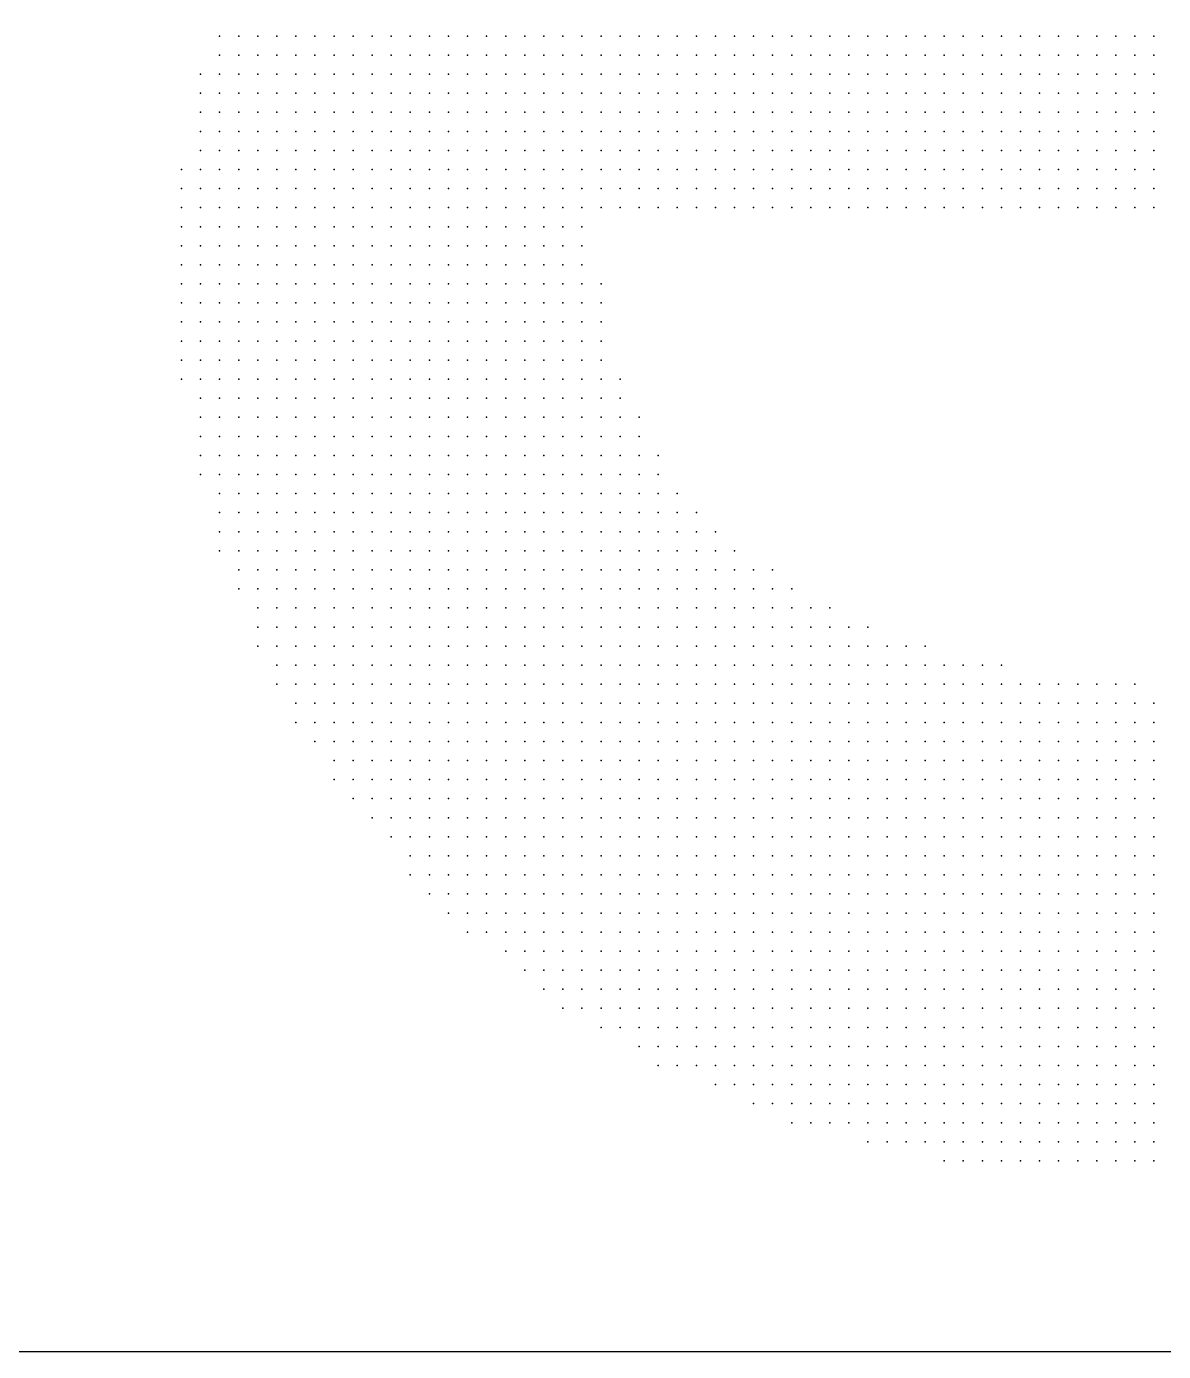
# Model space of a CAD drawing. Header units: millimetres. Extents: x 2848 to 6961, y 1568 to 7914.
# Drawn here: x 3918.2 to 3977.8, y 1580.3 to 1649.8 of the extents above; entities that cross this region are included whole.
import ezdxf

# ---------------------------------------------------------------- set-up
doc = ezdxf.new("R2010")
doc.units = ezdxf.units.MM
doc.header["$PDSIZE"] = -2

msp = doc.modelspace()

# ---------------------------------------------------------------- linework, layer by layer
msp.add_lwpolyline([(3898.282, 1580.289), (4038.282, 1580.289), (4038.282, 1720.289), (3898.282, 1720.289)], close=True)
at = {"color": 155, "true_color": 0x3277bc}
for p in [(3928.282, 1649.289), (3929.282, 1649.289), (3930.282, 1649.289), (3931.282, 1649.289), (3932.282, 1649.289), (3933.282, 1649.289), (3934.282, 1649.289), (3935.282, 1649.289), (3936.282, 1649.289), (3937.282, 1649.289), (3938.282, 1649.289), (3939.282, 1649.289), (3940.282, 1649.289), (3941.282, 1649.289), (3942.282, 1649.289), (3943.282, 1649.289), (3944.282, 1649.289), (3945.282, 1649.289), (3946.282, 1649.289), (3947.282, 1649.289), (3948.282, 1649.289), (3949.282, 1649.289), (3950.282, 1649.289), (3951.282, 1649.289), (3952.282, 1649.289), (3953.282, 1649.289), (3954.282, 1649.289), (3955.282, 1649.289), (3956.282, 1649.289), (3957.282, 1649.289), (3958.282, 1649.289), (3959.282, 1649.289), (3960.282, 1649.289), (3961.282, 1649.289), (3962.282, 1649.289), (3963.282, 1649.289), (3964.282, 1649.289), (3965.282, 1649.289), (3966.282, 1649.289), (3967.282, 1649.289), (3968.282, 1649.289), (3969.282, 1649.289), (3970.282, 1649.289), (3971.282, 1649.289), (3972.282, 1649.289), (3973.282, 1649.289), (3974.282, 1649.289), (3975.282, 1649.289), (3976.282, 1649.289), (3977.282, 1649.289), (3928.282, 1648.289), (3929.282, 1648.289), (3930.282, 1648.289), (3931.282, 1648.289), (3932.282, 1648.289), (3933.282, 1648.289), (3934.282, 1648.289), (3935.282, 1648.289), (3936.282, 1648.289), (3937.282, 1648.289), (3938.282, 1648.289), (3939.282, 1648.289), (3940.282, 1648.289), (3941.282, 1648.289), (3942.282, 1648.289), (3943.282, 1648.289), (3944.282, 1648.289), (3945.282, 1648.289), (3946.282, 1648.289), (3947.282, 1648.289), (3948.282, 1648.289), (3949.282, 1648.289), (3950.282, 1648.289), (3951.282, 1648.289), (3952.282, 1648.289), (3953.282, 1648.289), (3954.282, 1648.289), (3955.282, 1648.289), (3956.282, 1648.289), (3957.282, 1648.289), (3958.282, 1648.289), (3959.282, 1648.289), (3960.282, 1648.289), (3961.282, 1648.289), (3962.282, 1648.289), (3963.282, 1648.289), (3964.282, 1648.289), (3965.282, 1648.289), (3966.282, 1648.289), (3967.282, 1648.289), (3968.282, 1648.289), (3969.282, 1648.289), (3970.282, 1648.289), (3971.282, 1648.289), (3972.282, 1648.289), (3973.282, 1648.289), (3974.282, 1648.289), (3975.282, 1648.289), (3976.282, 1648.289), (3977.282, 1648.289), (3927.282, 1647.289), (3928.282, 1647.289), (3929.282, 1647.289), (3930.282, 1647.289), (3931.282, 1647.289), (3932.282, 1647.289), (3933.282, 1647.289), (3934.282, 1647.289), (3935.282, 1647.289), (3936.282, 1647.289), (3937.282, 1647.289), (3938.282, 1647.289), (3939.282, 1647.289), (3940.282, 1647.289), (3941.282, 1647.289), (3942.282, 1647.289), (3943.282, 1647.289), (3944.282, 1647.289), (3945.282, 1647.289), (3946.282, 1647.289), (3947.282, 1647.289), (3948.282, 1647.289), (3949.282, 1647.289), (3950.282, 1647.289), (3951.282, 1647.289), (3952.282, 1647.289), (3953.282, 1647.289), (3954.282, 1647.289), (3955.282, 1647.289), (3956.282, 1647.289), (3957.282, 1647.289), (3958.282, 1647.289), (3959.282, 1647.289), (3960.282, 1647.289), (3961.282, 1647.289), (3962.282, 1647.289), (3963.282, 1647.289), (3964.282, 1647.289), (3965.282, 1647.289), (3966.282, 1647.289), (3967.282, 1647.289), (3968.282, 1647.289), (3969.282, 1647.289), (3970.282, 1647.289), (3971.282, 1647.289), (3972.282, 1647.289), (3973.282, 1647.289), (3974.282, 1647.289), (3975.282, 1647.289), (3976.282, 1647.289), (3977.282, 1647.289), (3927.282, 1646.289), (3928.282, 1646.289), (3929.282, 1646.289), (3930.282, 1646.289), (3931.282, 1646.289), (3932.282, 1646.289), (3933.282, 1646.289), (3934.282, 1646.289), (3935.282, 1646.289), (3936.282, 1646.289), (3937.282, 1646.289), (3938.282, 1646.289), (3939.282, 1646.289), (3940.282, 1646.289), (3941.282, 1646.289), (3942.282, 1646.289), (3943.282, 1646.289), (3944.282, 1646.289), (3945.282, 1646.289), (3946.282, 1646.289), (3947.282, 1646.289), (3948.282, 1646.289), (3949.282, 1646.289), (3950.282, 1646.289), (3951.282, 1646.289), (3952.282, 1646.289), (3953.282, 1646.289), (3954.282, 1646.289), (3955.282, 1646.289), (3956.282, 1646.289), (3957.282, 1646.289), (3958.282, 1646.289), (3959.282, 1646.289), (3960.282, 1646.289), (3961.282, 1646.289), (3962.282, 1646.289), (3963.282, 1646.289), (3964.282, 1646.289), (3965.282, 1646.289), (3966.282, 1646.289), (3967.282, 1646.289), (3968.282, 1646.289), (3969.282, 1646.289), (3970.282, 1646.289), (3971.282, 1646.289), (3972.282, 1646.289), (3973.282, 1646.289), (3974.282, 1646.289), (3975.282, 1646.289), (3976.282, 1646.289), (3977.282, 1646.289), (3927.282, 1645.289), (3928.282, 1645.289), (3929.282, 1645.289), (3930.282, 1645.289), (3931.282, 1645.289), (3932.282, 1645.289), (3933.282, 1645.289), (3934.282, 1645.289), (3935.282, 1645.289), (3936.282, 1645.289), (3937.282, 1645.289), (3938.282, 1645.289), (3939.282, 1645.289), (3940.282, 1645.289), (3941.282, 1645.289), (3942.282, 1645.289), (3943.282, 1645.289), (3944.282, 1645.289), (3945.282, 1645.289), (3946.282, 1645.289), (3947.282, 1645.289), (3948.282, 1645.289), (3949.282, 1645.289), (3950.282, 1645.289), (3951.282, 1645.289), (3952.282, 1645.289), (3953.282, 1645.289), (3954.282, 1645.289), (3955.282, 1645.289), (3956.282, 1645.289), (3957.282, 1645.289), (3958.282, 1645.289), (3959.282, 1645.289), (3960.282, 1645.289), (3961.282, 1645.289), (3962.282, 1645.289), (3963.282, 1645.289), (3964.282, 1645.289), (3965.282, 1645.289), (3966.282, 1645.289), (3967.282, 1645.289), (3968.282, 1645.289), (3969.282, 1645.289), (3970.282, 1645.289), (3971.282, 1645.289), (3972.282, 1645.289), (3973.282, 1645.289), (3974.282, 1645.289), (3975.282, 1645.289), (3976.282, 1645.289), (3977.282, 1645.289), (3927.282, 1644.289), (3928.282, 1644.289), (3929.282, 1644.289), (3930.282, 1644.289), (3931.282, 1644.289), (3932.282, 1644.289), (3933.282, 1644.289), (3934.282, 1644.289), (3935.282, 1644.289), (3936.282, 1644.289), (3937.282, 1644.289), (3938.282, 1644.289), (3939.282, 1644.289), (3940.282, 1644.289), (3941.282, 1644.289), (3942.282, 1644.289), (3943.282, 1644.289), (3944.282, 1644.289), (3945.282, 1644.289), (3946.282, 1644.289), (3947.282, 1644.289), (3948.282, 1644.289), (3949.282, 1644.289), (3950.282, 1644.289), (3951.282, 1644.289), (3952.282, 1644.289), (3953.282, 1644.289), (3954.282, 1644.289), (3955.282, 1644.289), (3956.282, 1644.289), (3957.282, 1644.289), (3958.282, 1644.289), (3959.282, 1644.289), (3960.282, 1644.289), (3961.282, 1644.289), (3962.282, 1644.289), (3963.282, 1644.289), (3964.282, 1644.289), (3965.282, 1644.289), (3966.282, 1644.289), (3967.282, 1644.289), (3968.282, 1644.289), (3969.282, 1644.289), (3970.282, 1644.289), (3971.282, 1644.289), (3972.282, 1644.289), (3973.282, 1644.289), (3974.282, 1644.289), (3975.282, 1644.289), (3976.282, 1644.289), (3977.282, 1644.289), (3927.282, 1643.289), (3928.282, 1643.289), (3929.282, 1643.289), (3930.282, 1643.289), (3931.282, 1643.289), (3932.282, 1643.289), (3933.282, 1643.289), (3934.282, 1643.289), (3935.282, 1643.289), (3936.282, 1643.289), (3937.282, 1643.289), (3938.282, 1643.289), (3939.282, 1643.289), (3940.282, 1643.289), (3941.282, 1643.289), (3942.282, 1643.289), (3943.282, 1643.289), (3944.282, 1643.289), (3945.282, 1643.289), (3946.282, 1643.289), (3947.282, 1643.289), (3948.282, 1643.289), (3949.282, 1643.289), (3950.282, 1643.289), (3951.282, 1643.289), (3952.282, 1643.289), (3953.282, 1643.289), (3954.282, 1643.289), (3955.282, 1643.289), (3956.282, 1643.289), (3957.282, 1643.289), (3958.282, 1643.289), (3959.282, 1643.289), (3960.282, 1643.289), (3961.282, 1643.289), (3962.282, 1643.289), (3963.282, 1643.289), (3964.282, 1643.289), (3965.282, 1643.289), (3966.282, 1643.289), (3967.282, 1643.289), (3968.282, 1643.289), (3969.282, 1643.289), (3970.282, 1643.289), (3971.282, 1643.289), (3972.282, 1643.289), (3973.282, 1643.289), (3974.282, 1643.289), (3975.282, 1643.289), (3976.282, 1643.289), (3977.282, 1643.289), (3926.282, 1642.289), (3927.282, 1642.289), (3928.282, 1642.289), (3929.282, 1642.289), (3930.282, 1642.289), (3931.282, 1642.289), (3932.282, 1642.289), (3933.282, 1642.289), (3934.282, 1642.289), (3935.282, 1642.289), (3936.282, 1642.289), (3937.282, 1642.289), (3938.282, 1642.289), (3939.282, 1642.289), (3940.282, 1642.289), (3941.282, 1642.289), (3942.282, 1642.289), (3943.282, 1642.289), (3944.282, 1642.289), (3945.282, 1642.289), (3946.282, 1642.289), (3947.282, 1642.289), (3948.282, 1642.289), (3949.282, 1642.289), (3950.282, 1642.289), (3951.282, 1642.289), (3952.282, 1642.289), (3953.282, 1642.289), (3954.282, 1642.289), (3955.282, 1642.289), (3956.282, 1642.289), (3957.282, 1642.289), (3958.282, 1642.289), (3959.282, 1642.289), (3960.282, 1642.289), (3961.282, 1642.289), (3962.282, 1642.289), (3963.282, 1642.289), (3964.282, 1642.289), (3965.282, 1642.289), (3966.282, 1642.289), (3967.282, 1642.289), (3968.282, 1642.289), (3969.282, 1642.289), (3970.282, 1642.289), (3971.282, 1642.289), (3972.282, 1642.289), (3973.282, 1642.289), (3974.282, 1642.289), (3975.282, 1642.289), (3976.282, 1642.289), (3977.282, 1642.289), (3926.282, 1641.289), (3927.282, 1641.289), (3928.282, 1641.289), (3929.282, 1641.289), (3930.282, 1641.289), (3931.282, 1641.289), (3932.282, 1641.289), (3933.282, 1641.289), (3934.282, 1641.289), (3935.282, 1641.289), (3936.282, 1641.289), (3937.282, 1641.289), (3938.282, 1641.289), (3939.282, 1641.289), (3940.282, 1641.289), (3941.282, 1641.289), (3942.282, 1641.289), (3943.282, 1641.289), (3944.282, 1641.289), (3945.282, 1641.289), (3946.282, 1641.289), (3947.282, 1641.289), (3948.282, 1641.289), (3949.282, 1641.289), (3950.282, 1641.289), (3951.282, 1641.289), (3952.282, 1641.289), (3953.282, 1641.289), (3954.282, 1641.289), (3955.282, 1641.289), (3956.282, 1641.289), (3957.282, 1641.289), (3958.282, 1641.289), (3959.282, 1641.289), (3960.282, 1641.289), (3961.282, 1641.289), (3962.282, 1641.289), (3963.282, 1641.289), (3964.282, 1641.289), (3965.282, 1641.289), (3966.282, 1641.289), (3967.282, 1641.289), (3968.282, 1641.289), (3969.282, 1641.289), (3970.282, 1641.289), (3971.282, 1641.289), (3972.282, 1641.289), (3973.282, 1641.289), (3974.282, 1641.289), (3975.282, 1641.289), (3976.282, 1641.289), (3977.282, 1641.289), (3926.282, 1640.289), (3927.282, 1640.289), (3928.282, 1640.289), (3929.282, 1640.289), (3930.282, 1640.289), (3931.282, 1640.289), (3932.282, 1640.289), (3933.282, 1640.289), (3934.282, 1640.289), (3935.282, 1640.289), (3936.282, 1640.289), (3937.282, 1640.289), (3938.282, 1640.289), (3939.282, 1640.289), (3940.282, 1640.289), (3941.282, 1640.289), (3942.282, 1640.289), (3943.282, 1640.289), (3944.282, 1640.289), (3945.282, 1640.289), (3946.282, 1640.289), (3947.282, 1640.289), (3948.282, 1640.289), (3949.282, 1640.289), (3950.282, 1640.289), (3951.282, 1640.289), (3952.282, 1640.289), (3953.282, 1640.289), (3954.282, 1640.289), (3955.282, 1640.289), (3956.282, 1640.289), (3957.282, 1640.289), (3958.282, 1640.289), (3959.282, 1640.289), (3960.282, 1640.289), (3961.282, 1640.289), (3962.282, 1640.289), (3963.282, 1640.289), (3964.282, 1640.289), (3965.282, 1640.289), (3966.282, 1640.289), (3967.282, 1640.289), (3968.282, 1640.289), (3969.282, 1640.289), (3970.282, 1640.289), (3971.282, 1640.289), (3972.282, 1640.289), (3973.282, 1640.289), (3974.282, 1640.289), (3975.282, 1640.289), (3976.282, 1640.289), (3977.282, 1640.289), (3926.282, 1639.289), (3927.282, 1639.289), (3928.282, 1639.289), (3929.282, 1639.289), (3930.282, 1639.289), (3931.282, 1639.289), (3932.282, 1639.289), (3933.282, 1639.289), (3934.282, 1639.289), (3935.282, 1639.289), (3936.282, 1639.289), (3937.282, 1639.289), (3938.282, 1639.289), (3939.282, 1639.289), (3940.282, 1639.289), (3941.282, 1639.289), (3942.282, 1639.289), (3943.282, 1639.289), (3944.282, 1639.289), (3945.282, 1639.289), (3946.282, 1639.289), (3947.282, 1639.289), (3926.282, 1638.289), (3927.282, 1638.289), (3928.282, 1638.289), (3929.282, 1638.289), (3930.282, 1638.289), (3931.282, 1638.289), (3932.282, 1638.289), (3933.282, 1638.289), (3934.282, 1638.289), (3935.282, 1638.289), (3936.282, 1638.289), (3937.282, 1638.289), (3938.282, 1638.289), (3939.282, 1638.289), (3940.282, 1638.289), (3941.282, 1638.289), (3942.282, 1638.289), (3943.282, 1638.289), (3944.282, 1638.289), (3945.282, 1638.289), (3946.282, 1638.289), (3947.282, 1638.289), (3926.282, 1637.289), (3927.282, 1637.289), (3928.282, 1637.289), (3929.282, 1637.289), (3930.282, 1637.289), (3931.282, 1637.289), (3932.282, 1637.289), (3933.282, 1637.289), (3934.282, 1637.289), (3935.282, 1637.289), (3936.282, 1637.289), (3937.282, 1637.289), (3938.282, 1637.289), (3939.282, 1637.289), (3940.282, 1637.289), (3941.282, 1637.289), (3942.282, 1637.289), (3943.282, 1637.289), (3944.282, 1637.289), (3945.282, 1637.289), (3946.282, 1637.289), (3947.282, 1637.289), (3926.282, 1636.289), (3927.282, 1636.289), (3928.282, 1636.289), (3929.282, 1636.289), (3930.282, 1636.289), (3931.282, 1636.289), (3932.282, 1636.289), (3933.282, 1636.289), (3934.282, 1636.289), (3935.282, 1636.289), (3936.282, 1636.289), (3937.282, 1636.289), (3938.282, 1636.289), (3939.282, 1636.289), (3940.282, 1636.289), (3941.282, 1636.289), (3942.282, 1636.289), (3943.282, 1636.289), (3944.282, 1636.289), (3945.282, 1636.289), (3946.282, 1636.289), (3947.282, 1636.289), (3948.282, 1636.289), (3926.282, 1635.289), (3927.282, 1635.289), (3928.282, 1635.289), (3929.282, 1635.289), (3930.282, 1635.289), (3931.282, 1635.289), (3932.282, 1635.289), (3933.282, 1635.289), (3934.282, 1635.289), (3935.282, 1635.289), (3936.282, 1635.289), (3937.282, 1635.289), (3938.282, 1635.289), (3939.282, 1635.289), (3940.282, 1635.289), (3941.282, 1635.289), (3942.282, 1635.289), (3943.282, 1635.289), (3944.282, 1635.289), (3945.282, 1635.289), (3946.282, 1635.289), (3947.282, 1635.289), (3948.282, 1635.289), (3926.282, 1634.289), (3927.282, 1634.289), (3928.282, 1634.289), (3929.282, 1634.289), (3930.282, 1634.289), (3931.282, 1634.289), (3932.282, 1634.289), (3933.282, 1634.289), (3934.282, 1634.289), (3935.282, 1634.289), (3936.282, 1634.289), (3937.282, 1634.289), (3938.282, 1634.289), (3939.282, 1634.289), (3940.282, 1634.289), (3941.282, 1634.289), (3942.282, 1634.289), (3943.282, 1634.289), (3944.282, 1634.289), (3945.282, 1634.289), (3946.282, 1634.289), (3947.282, 1634.289), (3948.282, 1634.289), (3926.282, 1633.289), (3927.282, 1633.289), (3928.282, 1633.289), (3929.282, 1633.289), (3930.282, 1633.289), (3931.282, 1633.289), (3932.282, 1633.289), (3933.282, 1633.289), (3934.282, 1633.289), (3935.282, 1633.289), (3936.282, 1633.289), (3937.282, 1633.289), (3938.282, 1633.289), (3939.282, 1633.289), (3940.282, 1633.289), (3941.282, 1633.289), (3942.282, 1633.289), (3943.282, 1633.289), (3944.282, 1633.289), (3945.282, 1633.289), (3946.282, 1633.289), (3947.282, 1633.289), (3948.282, 1633.289), (3926.282, 1632.289), (3927.282, 1632.289), (3928.282, 1632.289), (3929.282, 1632.289), (3930.282, 1632.289), (3931.282, 1632.289), (3932.282, 1632.289), (3933.282, 1632.289), (3934.282, 1632.289), (3935.282, 1632.289), (3936.282, 1632.289), (3937.282, 1632.289), (3938.282, 1632.289), (3939.282, 1632.289), (3940.282, 1632.289), (3941.282, 1632.289), (3942.282, 1632.289), (3943.282, 1632.289), (3944.282, 1632.289), (3945.282, 1632.289), (3946.282, 1632.289), (3947.282, 1632.289), (3948.282, 1632.289), (3926.282, 1631.289), (3927.282, 1631.289), (3928.282, 1631.289), (3929.282, 1631.289), (3930.282, 1631.289), (3931.282, 1631.289), (3932.282, 1631.289), (3933.282, 1631.289), (3934.282, 1631.289), (3935.282, 1631.289), (3936.282, 1631.289), (3937.282, 1631.289), (3938.282, 1631.289), (3939.282, 1631.289), (3940.282, 1631.289), (3941.282, 1631.289), (3942.282, 1631.289), (3943.282, 1631.289), (3944.282, 1631.289), (3945.282, 1631.289), (3946.282, 1631.289), (3947.282, 1631.289), (3948.282, 1631.289), (3949.282, 1631.289), (3927.282, 1630.289), (3928.282, 1630.289), (3929.282, 1630.289), (3930.282, 1630.289), (3931.282, 1630.289), (3932.282, 1630.289), (3933.282, 1630.289), (3934.282, 1630.289), (3935.282, 1630.289), (3936.282, 1630.289), (3937.282, 1630.289), (3938.282, 1630.289), (3939.282, 1630.289), (3940.282, 1630.289), (3941.282, 1630.289), (3942.282, 1630.289), (3943.282, 1630.289), (3944.282, 1630.289), (3945.282, 1630.289), (3946.282, 1630.289), (3947.282, 1630.289), (3948.282, 1630.289), (3949.282, 1630.289), (3927.282, 1629.289), (3928.282, 1629.289), (3929.282, 1629.289), (3930.282, 1629.289), (3931.282, 1629.289), (3932.282, 1629.289), (3933.282, 1629.289), (3934.282, 1629.289), (3935.282, 1629.289), (3936.282, 1629.289), (3937.282, 1629.289), (3938.282, 1629.289), (3939.282, 1629.289), (3940.282, 1629.289), (3941.282, 1629.289), (3942.282, 1629.289), (3943.282, 1629.289), (3944.282, 1629.289), (3945.282, 1629.289), (3946.282, 1629.289), (3947.282, 1629.289), (3948.282, 1629.289), (3949.282, 1629.289), (3950.282, 1629.289), (3927.282, 1628.289), (3928.282, 1628.289), (3929.282, 1628.289), (3930.282, 1628.289), (3931.282, 1628.289), (3932.282, 1628.289), (3933.282, 1628.289), (3934.282, 1628.289), (3935.282, 1628.289), (3936.282, 1628.289), (3937.282, 1628.289), (3938.282, 1628.289), (3939.282, 1628.289), (3940.282, 1628.289), (3941.282, 1628.289), (3942.282, 1628.289), (3943.282, 1628.289), (3944.282, 1628.289), (3945.282, 1628.289), (3946.282, 1628.289), (3947.282, 1628.289), (3948.282, 1628.289), (3949.282, 1628.289), (3950.282, 1628.289), (3927.282, 1627.289), (3928.282, 1627.289), (3929.282, 1627.289), (3930.282, 1627.289), (3931.282, 1627.289), (3932.282, 1627.289), (3933.282, 1627.289), (3934.282, 1627.289), (3935.282, 1627.289), (3936.282, 1627.289), (3937.282, 1627.289), (3938.282, 1627.289), (3939.282, 1627.289), (3940.282, 1627.289), (3941.282, 1627.289), (3942.282, 1627.289), (3943.282, 1627.289), (3944.282, 1627.289), (3945.282, 1627.289), (3946.282, 1627.289), (3947.282, 1627.289), (3948.282, 1627.289), (3949.282, 1627.289), (3950.282, 1627.289), (3951.282, 1627.289), (3927.282, 1626.289), (3928.282, 1626.289), (3929.282, 1626.289), (3930.282, 1626.289), (3931.282, 1626.289), (3932.282, 1626.289), (3933.282, 1626.289), (3934.282, 1626.289), (3935.282, 1626.289), (3936.282, 1626.289), (3937.282, 1626.289), (3938.282, 1626.289), (3939.282, 1626.289), (3940.282, 1626.289), (3941.282, 1626.289), (3942.282, 1626.289), (3943.282, 1626.289), (3944.282, 1626.289), (3945.282, 1626.289), (3946.282, 1626.289), (3947.282, 1626.289), (3948.282, 1626.289), (3949.282, 1626.289), (3950.282, 1626.289), (3951.282, 1626.289), (3928.282, 1625.289), (3929.282, 1625.289), (3930.282, 1625.289), (3931.282, 1625.289), (3932.282, 1625.289), (3933.282, 1625.289), (3934.282, 1625.289), (3935.282, 1625.289), (3936.282, 1625.289), (3937.282, 1625.289), (3938.282, 1625.289), (3939.282, 1625.289), (3940.282, 1625.289), (3941.282, 1625.289), (3942.282, 1625.289), (3943.282, 1625.289), (3944.282, 1625.289), (3945.282, 1625.289), (3946.282, 1625.289), (3947.282, 1625.289), (3948.282, 1625.289), (3949.282, 1625.289), (3950.282, 1625.289), (3951.282, 1625.289), (3952.282, 1625.289), (3928.282, 1624.289), (3929.282, 1624.289), (3930.282, 1624.289), (3931.282, 1624.289), (3932.282, 1624.289), (3933.282, 1624.289), (3934.282, 1624.289), (3935.282, 1624.289), (3936.282, 1624.289), (3937.282, 1624.289), (3938.282, 1624.289), (3939.282, 1624.289), (3940.282, 1624.289), (3941.282, 1624.289), (3942.282, 1624.289), (3943.282, 1624.289), (3944.282, 1624.289), (3945.282, 1624.289), (3946.282, 1624.289), (3947.282, 1624.289), (3948.282, 1624.289), (3949.282, 1624.289), (3950.282, 1624.289), (3951.282, 1624.289), (3952.282, 1624.289), (3953.282, 1624.289), (3928.282, 1623.289), (3929.282, 1623.289), (3930.282, 1623.289), (3931.282, 1623.289), (3932.282, 1623.289), (3933.282, 1623.289), (3934.282, 1623.289), (3935.282, 1623.289), (3936.282, 1623.289), (3937.282, 1623.289), (3938.282, 1623.289), (3939.282, 1623.289), (3940.282, 1623.289), (3941.282, 1623.289), (3942.282, 1623.289), (3943.282, 1623.289), (3944.282, 1623.289), (3945.282, 1623.289), (3946.282, 1623.289), (3947.282, 1623.289), (3948.282, 1623.289), (3949.282, 1623.289), (3950.282, 1623.289), (3951.282, 1623.289), (3952.282, 1623.289), (3953.282, 1623.289), (3954.282, 1623.289), (3928.282, 1622.289), (3929.282, 1622.289), (3930.282, 1622.289), (3931.282, 1622.289), (3932.282, 1622.289), (3933.282, 1622.289), (3934.282, 1622.289), (3935.282, 1622.289), (3936.282, 1622.289), (3937.282, 1622.289), (3938.282, 1622.289), (3939.282, 1622.289), (3940.282, 1622.289), (3941.282, 1622.289), (3942.282, 1622.289), (3943.282, 1622.289), (3944.282, 1622.289), (3945.282, 1622.289), (3946.282, 1622.289), (3947.282, 1622.289), (3948.282, 1622.289), (3949.282, 1622.289), (3950.282, 1622.289), (3951.282, 1622.289), (3952.282, 1622.289), (3953.282, 1622.289), (3954.282, 1622.289), (3955.282, 1622.289), (3929.282, 1621.289), (3930.282, 1621.289), (3931.282, 1621.289), (3932.282, 1621.289), (3933.282, 1621.289), (3934.282, 1621.289), (3935.282, 1621.289), (3936.282, 1621.289), (3937.282, 1621.289), (3938.282, 1621.289), (3939.282, 1621.289), (3940.282, 1621.289), (3941.282, 1621.289), (3942.282, 1621.289), (3943.282, 1621.289), (3944.282, 1621.289), (3945.282, 1621.289), (3946.282, 1621.289), (3947.282, 1621.289), (3948.282, 1621.289), (3949.282, 1621.289), (3950.282, 1621.289), (3951.282, 1621.289), (3952.282, 1621.289), (3953.282, 1621.289), (3954.282, 1621.289), (3955.282, 1621.289), (3956.282, 1621.289), (3957.282, 1621.289), (3929.282, 1620.289), (3930.282, 1620.289), (3931.282, 1620.289), (3932.282, 1620.289), (3933.282, 1620.289), (3934.282, 1620.289), (3935.282, 1620.289), (3936.282, 1620.289), (3937.282, 1620.289), (3938.282, 1620.289), (3939.282, 1620.289), (3940.282, 1620.289), (3941.282, 1620.289), (3942.282, 1620.289), (3943.282, 1620.289), (3944.282, 1620.289), (3945.282, 1620.289), (3946.282, 1620.289), (3947.282, 1620.289), (3948.282, 1620.289), (3949.282, 1620.289), (3950.282, 1620.289), (3951.282, 1620.289), (3952.282, 1620.289), (3953.282, 1620.289), (3954.282, 1620.289), (3955.282, 1620.289), (3956.282, 1620.289), (3957.282, 1620.289), (3958.282, 1620.289), (3930.282, 1619.289), (3931.282, 1619.289), (3932.282, 1619.289), (3933.282, 1619.289), (3934.282, 1619.289), (3935.282, 1619.289), (3936.282, 1619.289), (3937.282, 1619.289), (3938.282, 1619.289), (3939.282, 1619.289), (3940.282, 1619.289), (3941.282, 1619.289), (3942.282, 1619.289), (3943.282, 1619.289), (3944.282, 1619.289), (3945.282, 1619.289), (3946.282, 1619.289), (3947.282, 1619.289), (3948.282, 1619.289), (3949.282, 1619.289), (3950.282, 1619.289), (3951.282, 1619.289), (3952.282, 1619.289), (3953.282, 1619.289), (3954.282, 1619.289), (3955.282, 1619.289), (3956.282, 1619.289), (3957.282, 1619.289), (3958.282, 1619.289), (3959.282, 1619.289), (3960.282, 1619.289), (3930.282, 1618.289), (3931.282, 1618.289), (3932.282, 1618.289), (3933.282, 1618.289), (3934.282, 1618.289), (3935.282, 1618.289), (3936.282, 1618.289), (3937.282, 1618.289), (3938.282, 1618.289), (3939.282, 1618.289), (3940.282, 1618.289), (3941.282, 1618.289), (3942.282, 1618.289), (3943.282, 1618.289), (3944.282, 1618.289), (3945.282, 1618.289), (3946.282, 1618.289), (3947.282, 1618.289), (3948.282, 1618.289), (3949.282, 1618.289), (3950.282, 1618.289), (3951.282, 1618.289), (3952.282, 1618.289), (3953.282, 1618.289), (3954.282, 1618.289), (3955.282, 1618.289), (3956.282, 1618.289), (3957.282, 1618.289), (3958.282, 1618.289), (3959.282, 1618.289), (3960.282, 1618.289), (3961.282, 1618.289), (3962.282, 1618.289), (3930.282, 1617.289), (3931.282, 1617.289), (3932.282, 1617.289), (3933.282, 1617.289), (3934.282, 1617.289), (3935.282, 1617.289), (3936.282, 1617.289), (3937.282, 1617.289), (3938.282, 1617.289), (3939.282, 1617.289), (3940.282, 1617.289), (3941.282, 1617.289), (3942.282, 1617.289), (3943.282, 1617.289), (3944.282, 1617.289), (3945.282, 1617.289), (3946.282, 1617.289), (3947.282, 1617.289), (3948.282, 1617.289), (3949.282, 1617.289), (3950.282, 1617.289), (3951.282, 1617.289), (3952.282, 1617.289), (3953.282, 1617.289), (3954.282, 1617.289), (3955.282, 1617.289), (3956.282, 1617.289), (3957.282, 1617.289), (3958.282, 1617.289), (3959.282, 1617.289), (3960.282, 1617.289), (3961.282, 1617.289), (3962.282, 1617.289), (3963.282, 1617.289), (3964.282, 1617.289), (3965.282, 1617.289), (3931.282, 1616.289), (3932.282, 1616.289), (3933.282, 1616.289), (3934.282, 1616.289), (3935.282, 1616.289), (3936.282, 1616.289), (3937.282, 1616.289), (3938.282, 1616.289), (3939.282, 1616.289), (3940.282, 1616.289), (3941.282, 1616.289), (3942.282, 1616.289), (3943.282, 1616.289), (3944.282, 1616.289), (3945.282, 1616.289), (3946.282, 1616.289), (3947.282, 1616.289), (3948.282, 1616.289), (3949.282, 1616.289), (3950.282, 1616.289), (3951.282, 1616.289), (3952.282, 1616.289), (3953.282, 1616.289), (3954.282, 1616.289), (3955.282, 1616.289), (3956.282, 1616.289), (3957.282, 1616.289), (3958.282, 1616.289), (3959.282, 1616.289), (3960.282, 1616.289), (3961.282, 1616.289), (3962.282, 1616.289), (3963.282, 1616.289), (3964.282, 1616.289), (3965.282, 1616.289), (3966.282, 1616.289), (3967.282, 1616.289), (3968.282, 1616.289), (3969.282, 1616.289), (3931.282, 1615.289), (3932.282, 1615.289), (3933.282, 1615.289), (3934.282, 1615.289), (3935.282, 1615.289), (3936.282, 1615.289), (3937.282, 1615.289), (3938.282, 1615.289), (3939.282, 1615.289), (3940.282, 1615.289), (3941.282, 1615.289), (3942.282, 1615.289), (3943.282, 1615.289), (3944.282, 1615.289), (3945.282, 1615.289), (3946.282, 1615.289), (3947.282, 1615.289), (3948.282, 1615.289), (3949.282, 1615.289), (3950.282, 1615.289), (3951.282, 1615.289), (3952.282, 1615.289), (3953.282, 1615.289), (3954.282, 1615.289), (3955.282, 1615.289), (3956.282, 1615.289), (3957.282, 1615.289), (3958.282, 1615.289), (3959.282, 1615.289), (3960.282, 1615.289), (3961.282, 1615.289), (3962.282, 1615.289), (3963.282, 1615.289), (3964.282, 1615.289), (3965.282, 1615.289), (3966.282, 1615.289), (3967.282, 1615.289), (3968.282, 1615.289), (3969.282, 1615.289), (3970.282, 1615.289), (3971.282, 1615.289), (3972.282, 1615.289), (3973.282, 1615.289), (3974.282, 1615.289), (3975.282, 1615.289), (3976.282, 1615.289), (3932.282, 1614.289), (3933.282, 1614.289), (3934.282, 1614.289), (3935.282, 1614.289), (3936.282, 1614.289), (3937.282, 1614.289), (3938.282, 1614.289), (3939.282, 1614.289), (3940.282, 1614.289), (3941.282, 1614.289), (3942.282, 1614.289), (3943.282, 1614.289), (3944.282, 1614.289), (3945.282, 1614.289), (3946.282, 1614.289), (3947.282, 1614.289), (3948.282, 1614.289), (3949.282, 1614.289), (3950.282, 1614.289), (3951.282, 1614.289), (3952.282, 1614.289), (3953.282, 1614.289), (3954.282, 1614.289), (3955.282, 1614.289), (3956.282, 1614.289), (3957.282, 1614.289), (3958.282, 1614.289), (3959.282, 1614.289), (3960.282, 1614.289), (3961.282, 1614.289), (3962.282, 1614.289), (3963.282, 1614.289), (3964.282, 1614.289), (3965.282, 1614.289), (3966.282, 1614.289), (3967.282, 1614.289), (3968.282, 1614.289), (3969.282, 1614.289), (3970.282, 1614.289), (3971.282, 1614.289), (3972.282, 1614.289), (3973.282, 1614.289), (3974.282, 1614.289), (3975.282, 1614.289), (3976.282, 1614.289), (3977.282, 1614.289), (3932.282, 1613.289), (3933.282, 1613.289), (3934.282, 1613.289), (3935.282, 1613.289), (3936.282, 1613.289), (3937.282, 1613.289), (3938.282, 1613.289), (3939.282, 1613.289), (3940.282, 1613.289), (3941.282, 1613.289), (3942.282, 1613.289), (3943.282, 1613.289), (3944.282, 1613.289), (3945.282, 1613.289), (3946.282, 1613.289), (3947.282, 1613.289), (3948.282, 1613.289), (3949.282, 1613.289), (3950.282, 1613.289), (3951.282, 1613.289), (3952.282, 1613.289), (3953.282, 1613.289), (3954.282, 1613.289), (3955.282, 1613.289), (3956.282, 1613.289), (3957.282, 1613.289), (3958.282, 1613.289), (3959.282, 1613.289), (3960.282, 1613.289), (3961.282, 1613.289), (3962.282, 1613.289), (3963.282, 1613.289), (3964.282, 1613.289), (3965.282, 1613.289), (3966.282, 1613.289), (3967.282, 1613.289), (3968.282, 1613.289), (3969.282, 1613.289), (3970.282, 1613.289), (3971.282, 1613.289), (3972.282, 1613.289), (3973.282, 1613.289), (3974.282, 1613.289), (3975.282, 1613.289), (3976.282, 1613.289), (3977.282, 1613.289), (3933.282, 1612.289), (3934.282, 1612.289), (3935.282, 1612.289), (3936.282, 1612.289), (3937.282, 1612.289), (3938.282, 1612.289), (3939.282, 1612.289), (3940.282, 1612.289), (3941.282, 1612.289), (3942.282, 1612.289), (3943.282, 1612.289), (3944.282, 1612.289), (3945.282, 1612.289), (3946.282, 1612.289), (3947.282, 1612.289), (3948.282, 1612.289), (3949.282, 1612.289), (3950.282, 1612.289), (3951.282, 1612.289), (3952.282, 1612.289), (3953.282, 1612.289), (3954.282, 1612.289), (3955.282, 1612.289), (3956.282, 1612.289), (3957.282, 1612.289), (3958.282, 1612.289), (3959.282, 1612.289), (3960.282, 1612.289), (3961.282, 1612.289), (3962.282, 1612.289), (3963.282, 1612.289), (3964.282, 1612.289), (3965.282, 1612.289), (3966.282, 1612.289), (3967.282, 1612.289), (3968.282, 1612.289), (3969.282, 1612.289), (3970.282, 1612.289), (3971.282, 1612.289), (3972.282, 1612.289), (3973.282, 1612.289), (3974.282, 1612.289), (3975.282, 1612.289), (3976.282, 1612.289), (3977.282, 1612.289), (3934.282, 1611.289), (3935.282, 1611.289), (3936.282, 1611.289), (3937.282, 1611.289), (3938.282, 1611.289), (3939.282, 1611.289), (3940.282, 1611.289), (3941.282, 1611.289), (3942.282, 1611.289), (3943.282, 1611.289), (3944.282, 1611.289), (3945.282, 1611.289), (3946.282, 1611.289), (3947.282, 1611.289), (3948.282, 1611.289), (3949.282, 1611.289), (3950.282, 1611.289), (3951.282, 1611.289), (3952.282, 1611.289), (3953.282, 1611.289), (3954.282, 1611.289), (3955.282, 1611.289), (3956.282, 1611.289), (3957.282, 1611.289), (3958.282, 1611.289), (3959.282, 1611.289), (3960.282, 1611.289), (3961.282, 1611.289), (3962.282, 1611.289), (3963.282, 1611.289), (3964.282, 1611.289), (3965.282, 1611.289), (3966.282, 1611.289), (3967.282, 1611.289), (3968.282, 1611.289), (3969.282, 1611.289), (3970.282, 1611.289), (3971.282, 1611.289), (3972.282, 1611.289), (3973.282, 1611.289), (3974.282, 1611.289), (3975.282, 1611.289), (3976.282, 1611.289), (3977.282, 1611.289), (3934.282, 1610.289), (3935.282, 1610.289), (3936.282, 1610.289), (3937.282, 1610.289), (3938.282, 1610.289), (3939.282, 1610.289), (3940.282, 1610.289), (3941.282, 1610.289), (3942.282, 1610.289), (3943.282, 1610.289), (3944.282, 1610.289), (3945.282, 1610.289), (3946.282, 1610.289), (3947.282, 1610.289), (3948.282, 1610.289), (3949.282, 1610.289), (3950.282, 1610.289), (3951.282, 1610.289), (3952.282, 1610.289), (3953.282, 1610.289), (3954.282, 1610.289), (3955.282, 1610.289), (3956.282, 1610.289), (3957.282, 1610.289), (3958.282, 1610.289), (3959.282, 1610.289), (3960.282, 1610.289), (3961.282, 1610.289), (3962.282, 1610.289), (3963.282, 1610.289), (3964.282, 1610.289), (3965.282, 1610.289), (3966.282, 1610.289), (3967.282, 1610.289), (3968.282, 1610.289), (3969.282, 1610.289), (3970.282, 1610.289), (3971.282, 1610.289), (3972.282, 1610.289), (3973.282, 1610.289), (3974.282, 1610.289), (3975.282, 1610.289), (3976.282, 1610.289), (3977.282, 1610.289), (3935.282, 1609.289), (3936.282, 1609.289), (3937.282, 1609.289), (3938.282, 1609.289), (3939.282, 1609.289), (3940.282, 1609.289), (3941.282, 1609.289), (3942.282, 1609.289), (3943.282, 1609.289), (3944.282, 1609.289), (3945.282, 1609.289), (3946.282, 1609.289), (3947.282, 1609.289), (3948.282, 1609.289), (3949.282, 1609.289), (3950.282, 1609.289), (3951.282, 1609.289), (3952.282, 1609.289), (3953.282, 1609.289), (3954.282, 1609.289), (3955.282, 1609.289), (3956.282, 1609.289), (3957.282, 1609.289), (3958.282, 1609.289), (3959.282, 1609.289), (3960.282, 1609.289), (3961.282, 1609.289), (3962.282, 1609.289), (3963.282, 1609.289), (3964.282, 1609.289), (3965.282, 1609.289), (3966.282, 1609.289), (3967.282, 1609.289), (3968.282, 1609.289), (3969.282, 1609.289), (3970.282, 1609.289), (3971.282, 1609.289), (3972.282, 1609.289), (3973.282, 1609.289), (3974.282, 1609.289), (3975.282, 1609.289), (3976.282, 1609.289), (3977.282, 1609.289), (3936.282, 1608.289), (3937.282, 1608.289), (3938.282, 1608.289), (3939.282, 1608.289), (3940.282, 1608.289), (3941.282, 1608.289), (3942.282, 1608.289), (3943.282, 1608.289), (3944.282, 1608.289), (3945.282, 1608.289), (3946.282, 1608.289), (3947.282, 1608.289), (3948.282, 1608.289), (3949.282, 1608.289), (3950.282, 1608.289), (3951.282, 1608.289), (3952.282, 1608.289), (3953.282, 1608.289), (3954.282, 1608.289), (3955.282, 1608.289), (3956.282, 1608.289), (3957.282, 1608.289), (3958.282, 1608.289), (3959.282, 1608.289), (3960.282, 1608.289), (3961.282, 1608.289), (3962.282, 1608.289), (3963.282, 1608.289), (3964.282, 1608.289), (3965.282, 1608.289), (3966.282, 1608.289), (3967.282, 1608.289), (3968.282, 1608.289), (3969.282, 1608.289), (3970.282, 1608.289), (3971.282, 1608.289), (3972.282, 1608.289), (3973.282, 1608.289), (3974.282, 1608.289), (3975.282, 1608.289), (3976.282, 1608.289), (3977.282, 1608.289), (3937.282, 1607.289), (3938.282, 1607.289), (3939.282, 1607.289), (3940.282, 1607.289), (3941.282, 1607.289), (3942.282, 1607.289), (3943.282, 1607.289), (3944.282, 1607.289), (3945.282, 1607.289), (3946.282, 1607.289), (3947.282, 1607.289), (3948.282, 1607.289), (3949.282, 1607.289), (3950.282, 1607.289), (3951.282, 1607.289), (3952.282, 1607.289), (3953.282, 1607.289), (3954.282, 1607.289), (3955.282, 1607.289), (3956.282, 1607.289), (3957.282, 1607.289), (3958.282, 1607.289), (3959.282, 1607.289), (3960.282, 1607.289), (3961.282, 1607.289), (3962.282, 1607.289), (3963.282, 1607.289), (3964.282, 1607.289), (3965.282, 1607.289), (3966.282, 1607.289), (3967.282, 1607.289), (3968.282, 1607.289), (3969.282, 1607.289), (3970.282, 1607.289), (3971.282, 1607.289), (3972.282, 1607.289), (3973.282, 1607.289), (3974.282, 1607.289), (3975.282, 1607.289), (3976.282, 1607.289), (3977.282, 1607.289), (3938.282, 1606.289), (3939.282, 1606.289), (3940.282, 1606.289), (3941.282, 1606.289), (3942.282, 1606.289), (3943.282, 1606.289), (3944.282, 1606.289), (3945.282, 1606.289), (3946.282, 1606.289), (3947.282, 1606.289), (3948.282, 1606.289), (3949.282, 1606.289), (3950.282, 1606.289), (3951.282, 1606.289), (3952.282, 1606.289), (3953.282, 1606.289), (3954.282, 1606.289), (3955.282, 1606.289), (3956.282, 1606.289), (3957.282, 1606.289), (3958.282, 1606.289), (3959.282, 1606.289), (3960.282, 1606.289), (3961.282, 1606.289), (3962.282, 1606.289), (3963.282, 1606.289), (3964.282, 1606.289), (3965.282, 1606.289), (3966.282, 1606.289), (3967.282, 1606.289), (3968.282, 1606.289), (3969.282, 1606.289), (3970.282, 1606.289), (3971.282, 1606.289), (3972.282, 1606.289), (3973.282, 1606.289), (3974.282, 1606.289), (3975.282, 1606.289), (3976.282, 1606.289), (3977.282, 1606.289), (3938.282, 1605.289), (3939.282, 1605.289), (3940.282, 1605.289), (3941.282, 1605.289), (3942.282, 1605.289), (3943.282, 1605.289), (3944.282, 1605.289), (3945.282, 1605.289), (3946.282, 1605.289), (3947.282, 1605.289), (3948.282, 1605.289), (3949.282, 1605.289), (3950.282, 1605.289), (3951.282, 1605.289), (3952.282, 1605.289), (3953.282, 1605.289), (3954.282, 1605.289), (3955.282, 1605.289), (3956.282, 1605.289), (3957.282, 1605.289), (3958.282, 1605.289), (3959.282, 1605.289), (3960.282, 1605.289), (3961.282, 1605.289), (3962.282, 1605.289), (3963.282, 1605.289), (3964.282, 1605.289), (3965.282, 1605.289), (3966.282, 1605.289), (3967.282, 1605.289), (3968.282, 1605.289), (3969.282, 1605.289), (3970.282, 1605.289), (3971.282, 1605.289), (3972.282, 1605.289), (3973.282, 1605.289), (3974.282, 1605.289), (3975.282, 1605.289), (3976.282, 1605.289), (3977.282, 1605.289), (3939.282, 1604.289), (3940.282, 1604.289), (3941.282, 1604.289), (3942.282, 1604.289), (3943.282, 1604.289), (3944.282, 1604.289), (3945.282, 1604.289), (3946.282, 1604.289), (3947.282, 1604.289), (3948.282, 1604.289), (3949.282, 1604.289), (3950.282, 1604.289), (3951.282, 1604.289), (3952.282, 1604.289), (3953.282, 1604.289), (3954.282, 1604.289), (3955.282, 1604.289), (3956.282, 1604.289), (3957.282, 1604.289), (3958.282, 1604.289), (3959.282, 1604.289), (3960.282, 1604.289), (3961.282, 1604.289), (3962.282, 1604.289), (3963.282, 1604.289), (3964.282, 1604.289), (3965.282, 1604.289), (3966.282, 1604.289), (3967.282, 1604.289), (3968.282, 1604.289), (3969.282, 1604.289), (3970.282, 1604.289), (3971.282, 1604.289), (3972.282, 1604.289), (3973.282, 1604.289), (3974.282, 1604.289), (3975.282, 1604.289), (3976.282, 1604.289), (3977.282, 1604.289), (3940.282, 1603.289), (3941.282, 1603.289), (3942.282, 1603.289), (3943.282, 1603.289), (3944.282, 1603.289), (3945.282, 1603.289), (3946.282, 1603.289), (3947.282, 1603.289), (3948.282, 1603.289), (3949.282, 1603.289), (3950.282, 1603.289), (3951.282, 1603.289), (3952.282, 1603.289), (3953.282, 1603.289), (3954.282, 1603.289), (3955.282, 1603.289), (3956.282, 1603.289), (3957.282, 1603.289), (3958.282, 1603.289), (3959.282, 1603.289), (3960.282, 1603.289), (3961.282, 1603.289), (3962.282, 1603.289), (3963.282, 1603.289), (3964.282, 1603.289), (3965.282, 1603.289), (3966.282, 1603.289), (3967.282, 1603.289), (3968.282, 1603.289), (3969.282, 1603.289), (3970.282, 1603.289), (3971.282, 1603.289), (3972.282, 1603.289), (3973.282, 1603.289), (3974.282, 1603.289), (3975.282, 1603.289), (3976.282, 1603.289), (3977.282, 1603.289), (3941.282, 1602.289), (3942.282, 1602.289), (3943.282, 1602.289), (3944.282, 1602.289), (3945.282, 1602.289), (3946.282, 1602.289), (3947.282, 1602.289), (3948.282, 1602.289), (3949.282, 1602.289), (3950.282, 1602.289), (3951.282, 1602.289), (3952.282, 1602.289), (3953.282, 1602.289), (3954.282, 1602.289), (3955.282, 1602.289), (3956.282, 1602.289), (3957.282, 1602.289), (3958.282, 1602.289), (3959.282, 1602.289), (3960.282, 1602.289), (3961.282, 1602.289), (3962.282, 1602.289), (3963.282, 1602.289), (3964.282, 1602.289), (3965.282, 1602.289), (3966.282, 1602.289), (3967.282, 1602.289), (3968.282, 1602.289), (3969.282, 1602.289), (3970.282, 1602.289), (3971.282, 1602.289), (3972.282, 1602.289), (3973.282, 1602.289), (3974.282, 1602.289), (3975.282, 1602.289), (3976.282, 1602.289), (3977.282, 1602.289), (3943.282, 1601.289), (3944.282, 1601.289), (3945.282, 1601.289), (3946.282, 1601.289), (3947.282, 1601.289), (3948.282, 1601.289), (3949.282, 1601.289), (3950.282, 1601.289), (3951.282, 1601.289), (3952.282, 1601.289), (3953.282, 1601.289), (3954.282, 1601.289), (3955.282, 1601.289), (3956.282, 1601.289), (3957.282, 1601.289), (3958.282, 1601.289), (3959.282, 1601.289), (3960.282, 1601.289), (3961.282, 1601.289), (3962.282, 1601.289), (3963.282, 1601.289), (3964.282, 1601.289), (3965.282, 1601.289), (3966.282, 1601.289), (3967.282, 1601.289), (3968.282, 1601.289), (3969.282, 1601.289), (3970.282, 1601.289), (3971.282, 1601.289), (3972.282, 1601.289), (3973.282, 1601.289), (3974.282, 1601.289), (3975.282, 1601.289), (3976.282, 1601.289), (3977.282, 1601.289), (3944.282, 1600.289), (3945.282, 1600.289), (3946.282, 1600.289), (3947.282, 1600.289), (3948.282, 1600.289), (3949.282, 1600.289), (3950.282, 1600.289), (3951.282, 1600.289), (3952.282, 1600.289), (3953.282, 1600.289), (3954.282, 1600.289), (3955.282, 1600.289), (3956.282, 1600.289), (3957.282, 1600.289), (3958.282, 1600.289), (3959.282, 1600.289), (3960.282, 1600.289), (3961.282, 1600.289), (3962.282, 1600.289), (3963.282, 1600.289), (3964.282, 1600.289), (3965.282, 1600.289), (3966.282, 1600.289), (3967.282, 1600.289), (3968.282, 1600.289), (3969.282, 1600.289), (3970.282, 1600.289), (3971.282, 1600.289), (3972.282, 1600.289), (3973.282, 1600.289), (3974.282, 1600.289), (3975.282, 1600.289), (3976.282, 1600.289), (3977.282, 1600.289), (3945.282, 1599.289), (3946.282, 1599.289), (3947.282, 1599.289), (3948.282, 1599.289), (3949.282, 1599.289), (3950.282, 1599.289), (3951.282, 1599.289), (3952.282, 1599.289), (3953.282, 1599.289), (3954.282, 1599.289), (3955.282, 1599.289), (3956.282, 1599.289), (3957.282, 1599.289), (3958.282, 1599.289), (3959.282, 1599.289), (3960.282, 1599.289), (3961.282, 1599.289), (3962.282, 1599.289), (3963.282, 1599.289), (3964.282, 1599.289), (3965.282, 1599.289), (3966.282, 1599.289), (3967.282, 1599.289), (3968.282, 1599.289), (3969.282, 1599.289), (3970.282, 1599.289), (3971.282, 1599.289), (3972.282, 1599.289), (3973.282, 1599.289), (3974.282, 1599.289), (3975.282, 1599.289), (3976.282, 1599.289), (3977.282, 1599.289), (3946.282, 1598.289), (3947.282, 1598.289), (3948.282, 1598.289), (3949.282, 1598.289), (3950.282, 1598.289), (3951.282, 1598.289), (3952.282, 1598.289), (3953.282, 1598.289), (3954.282, 1598.289), (3955.282, 1598.289), (3956.282, 1598.289), (3957.282, 1598.289), (3958.282, 1598.289), (3959.282, 1598.289), (3960.282, 1598.289), (3961.282, 1598.289), (3962.282, 1598.289), (3963.282, 1598.289), (3964.282, 1598.289), (3965.282, 1598.289), (3966.282, 1598.289), (3967.282, 1598.289), (3968.282, 1598.289), (3969.282, 1598.289), (3970.282, 1598.289), (3971.282, 1598.289), (3972.282, 1598.289), (3973.282, 1598.289), (3974.282, 1598.289), (3975.282, 1598.289), (3976.282, 1598.289), (3977.282, 1598.289), (3948.282, 1597.289), (3949.282, 1597.289), (3950.282, 1597.289), (3951.282, 1597.289), (3952.282, 1597.289), (3953.282, 1597.289), (3954.282, 1597.289), (3955.282, 1597.289), (3956.282, 1597.289), (3957.282, 1597.289), (3958.282, 1597.289), (3959.282, 1597.289), (3960.282, 1597.289), (3961.282, 1597.289), (3962.282, 1597.289), (3963.282, 1597.289), (3964.282, 1597.289), (3965.282, 1597.289), (3966.282, 1597.289), (3967.282, 1597.289), (3968.282, 1597.289), (3969.282, 1597.289), (3970.282, 1597.289), (3971.282, 1597.289), (3972.282, 1597.289), (3973.282, 1597.289), (3974.282, 1597.289), (3975.282, 1597.289), (3976.282, 1597.289), (3977.282, 1597.289), (3950.282, 1596.289), (3951.282, 1596.289), (3952.282, 1596.289), (3953.282, 1596.289), (3954.282, 1596.289), (3955.282, 1596.289), (3956.282, 1596.289), (3957.282, 1596.289), (3958.282, 1596.289), (3959.282, 1596.289), (3960.282, 1596.289), (3961.282, 1596.289), (3962.282, 1596.289), (3963.282, 1596.289), (3964.282, 1596.289), (3965.282, 1596.289), (3966.282, 1596.289), (3967.282, 1596.289), (3968.282, 1596.289), (3969.282, 1596.289), (3970.282, 1596.289), (3971.282, 1596.289), (3972.282, 1596.289), (3973.282, 1596.289), (3974.282, 1596.289), (3975.282, 1596.289), (3976.282, 1596.289), (3977.282, 1596.289), (3951.282, 1595.289), (3952.282, 1595.289), (3953.282, 1595.289), (3954.282, 1595.289), (3955.282, 1595.289), (3956.282, 1595.289), (3957.282, 1595.289), (3958.282, 1595.289), (3959.282, 1595.289), (3960.282, 1595.289), (3961.282, 1595.289), (3962.282, 1595.289), (3963.282, 1595.289), (3964.282, 1595.289), (3965.282, 1595.289), (3966.282, 1595.289), (3967.282, 1595.289), (3968.282, 1595.289), (3969.282, 1595.289), (3970.282, 1595.289), (3971.282, 1595.289), (3972.282, 1595.289), (3973.282, 1595.289), (3974.282, 1595.289), (3975.282, 1595.289), (3976.282, 1595.289), (3977.282, 1595.289), (3954.282, 1594.289), (3955.282, 1594.289), (3956.282, 1594.289), (3957.282, 1594.289), (3958.282, 1594.289), (3959.282, 1594.289), (3960.282, 1594.289), (3961.282, 1594.289), (3962.282, 1594.289), (3963.282, 1594.289), (3964.282, 1594.289), (3965.282, 1594.289), (3966.282, 1594.289), (3967.282, 1594.289), (3968.282, 1594.289), (3969.282, 1594.289), (3970.282, 1594.289), (3971.282, 1594.289), (3972.282, 1594.289), (3973.282, 1594.289), (3974.282, 1594.289), (3975.282, 1594.289), (3976.282, 1594.289), (3977.282, 1594.289), (3956.282, 1593.289), (3957.282, 1593.289), (3958.282, 1593.289), (3959.282, 1593.289), (3960.282, 1593.289), (3961.282, 1593.289), (3962.282, 1593.289), (3963.282, 1593.289), (3964.282, 1593.289), (3965.282, 1593.289), (3966.282, 1593.289), (3967.282, 1593.289), (3968.282, 1593.289), (3969.282, 1593.289), (3970.282, 1593.289), (3971.282, 1593.289), (3972.282, 1593.289), (3973.282, 1593.289), (3974.282, 1593.289), (3975.282, 1593.289), (3976.282, 1593.289), (3977.282, 1593.289), (3958.282, 1592.289), (3959.282, 1592.289), (3960.282, 1592.289), (3961.282, 1592.289), (3962.282, 1592.289), (3963.282, 1592.289), (3964.282, 1592.289), (3965.282, 1592.289), (3966.282, 1592.289), (3967.282, 1592.289), (3968.282, 1592.289), (3969.282, 1592.289), (3970.282, 1592.289), (3971.282, 1592.289), (3972.282, 1592.289), (3973.282, 1592.289), (3974.282, 1592.289), (3975.282, 1592.289), (3976.282, 1592.289), (3977.282, 1592.289), (3962.282, 1591.289), (3963.282, 1591.289), (3964.282, 1591.289), (3965.282, 1591.289), (3966.282, 1591.289), (3967.282, 1591.289), (3968.282, 1591.289), (3969.282, 1591.289), (3970.282, 1591.289), (3971.282, 1591.289), (3972.282, 1591.289), (3973.282, 1591.289), (3974.282, 1591.289), (3975.282, 1591.289), (3976.282, 1591.289), (3977.282, 1591.289), (3966.282, 1590.289), (3967.282, 1590.289), (3968.282, 1590.289), (3969.282, 1590.289), (3970.282, 1590.289), (3971.282, 1590.289), (3972.282, 1590.289), (3973.282, 1590.289), (3974.282, 1590.289), (3975.282, 1590.289), (3976.282, 1590.289), (3977.282, 1590.289)]:
    msp.add_point(p, dxfattribs=at)

doc.saveas('drawing.dxf')
